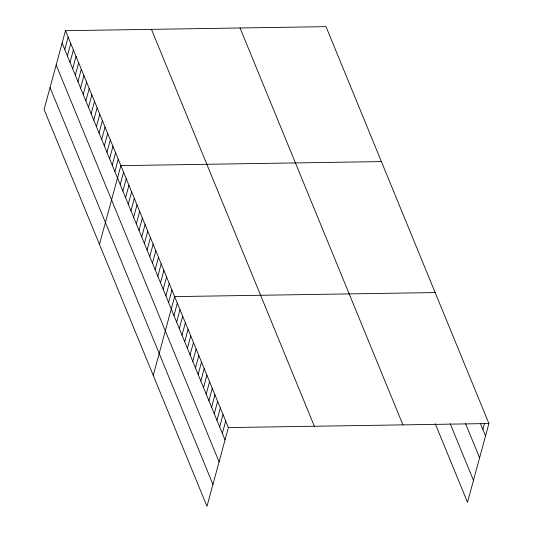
<?xml version="1.0" encoding="UTF-8"?>
<svg xmlns="http://www.w3.org/2000/svg" width="533" height="533" viewBox="0 0 533 533"><rect width="100%" height="100%" fill="white"/><g stroke="black" fill="none" stroke-linecap="round" stroke-linejoin="round"><path stroke-width="0.8" d="M65.486 30.687L44.086 109.458L206.991 506.35L228.391 427.579L65.486 30.687L326.009 26.65L488.914 423.542L467.514 502.313L435.254 423.728M64.76 49.496L68.124 37.117M67.398 55.918L70.762 43.539M70.036 62.348L73.401 49.969M72.675 68.77L76.039 56.391M75.313 75.193L78.677 62.821M77.951 81.622L81.316 69.243M80.59 88.045L83.948 75.673M83.221 94.474L86.586 82.095M85.86 100.897L89.224 88.525M88.498 107.326L91.863 94.947M91.136 113.749L94.501 101.37M93.775 120.178L97.139 107.799M96.413 126.601L99.778 114.222M99.051 133.03L102.409 120.651M101.69 139.453L105.048 127.074M104.321 145.882L107.686 133.503M106.96 152.305L110.324 139.926M109.598 158.734L112.963 146.355M112.236 165.157L115.601 152.778M114.875 171.586L118.239 159.207M99.471 244.4L120.878 165.63L381.401 161.592M120.198 184.558L123.563 172.179M122.89 191.107L126.248 178.728M125.575 197.656L128.939 185.277M128.26 204.206L131.624 191.827M130.951 210.755L134.316 198.376M133.636 217.304L137.001 204.925M136.328 223.853L139.693 211.474M139.013 230.396L142.378 218.024M141.705 236.945L145.063 224.573M144.39 243.494L147.754 231.115M147.081 250.044L150.439 237.665M149.766 256.593L153.131 244.214M152.451 263.142L155.816 250.763M155.143 269.691L158.508 257.312M157.828 276.241L161.193 263.862M160.52 282.79L163.878 270.411M163.205 289.339L166.569 276.96M165.896 295.888L169.254 283.509M168.581 302.438L171.946 290.059M153.231 375.379L174.631 296.608L435.155 292.564M173.958 315.529L177.322 303.15M176.643 322.079L180.007 309.7M179.335 328.628L182.692 316.249M182.019 335.177L185.384 322.798M184.711 341.726L188.069 329.347M187.396 348.276L190.761 335.897M190.081 354.825L193.446 342.446M192.773 361.374L196.137 348.995M195.458 367.923L198.822 355.544M198.149 374.472L201.514 362.094M200.834 381.022L204.199 368.643M203.526 387.564L206.884 375.192M206.211 394.114L209.576 381.735M208.903 400.663L212.261 388.284M211.588 407.212L214.952 394.833M214.273 413.761L217.637 401.382M216.964 420.31L220.329 407.932M219.649 426.86L223.014 414.481M222.341 433.409L225.699 421.03M482.865 429.371L484.544 423.182M228.391 427.579L488.914 423.542M480.473 423.548L485.55 435.921M465.562 423.628L479.6 457.827M450.172 423.648L473.464 480.4M240.037 27.983L402.941 424.874M151.459 29.355L314.363 426.247M62.128 43.066L225.026 439.958M56.172 64.979L219.076 461.864M50.042 87.552L212.94 484.437"/></g></svg>
